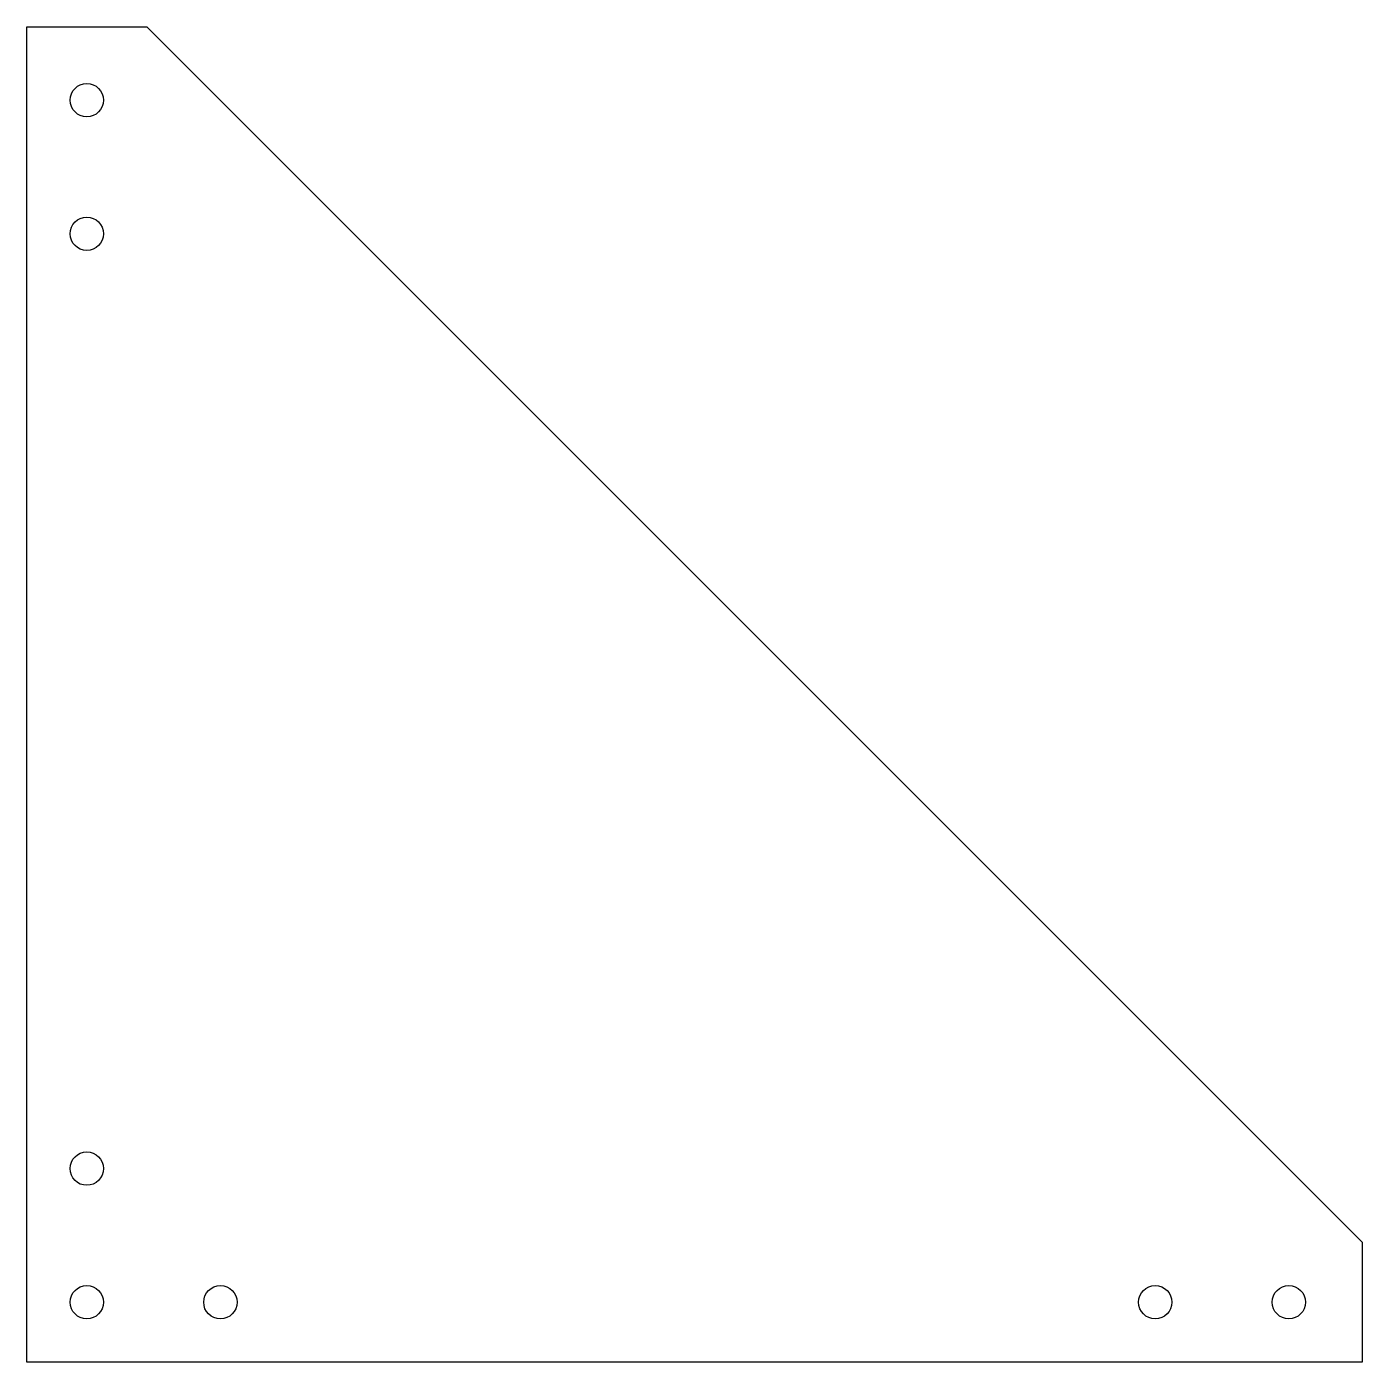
# Model space of a CAD drawing. Header units: millimetres. Extents: x 0 to 200, y 0 to 200.
import ezdxf

# ---------------------------------------------------------------- set-up
doc = ezdxf.new("R2010")
doc.units = ezdxf.units.MM
doc.header["$MEASUREMENT"] = 0

msp = doc.modelspace()

# ---------------------------------------------------------------- linework, layer by layer
at = {"color": 1}
msp.add_lwpolyline([(200, 18), (200, 0), (0, 0), (0, 200), (18, 200)], close=True, dxfattribs=at)
for centre in [(9, 189), (9, 169), (9, 29), (9, 9), (29, 9), (169, 9), (189, 9)]:
    msp.add_circle(centre, 2.5, dxfattribs=at)

doc.saveas('drawing.dxf')
